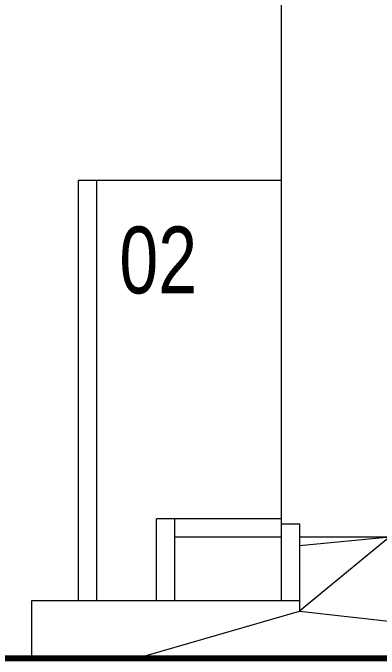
# Model space of a CAD drawing. Header units: metres. Extents: x -199 to 506, y -5 to 23.
# Drawn here: x 162.79 to 166.9, y -1.37 to 5.88 of the extents above; entities that cross this region are included whole.
import ezdxf

# ---------------------------------------------------------------- set-up
doc = ezdxf.new("R2010")
doc.units = ezdxf.units.M
for name, color, linetype, lineweight in [('06MUREXT', 92, 'Continuous', 9), ('29NOTAS-2', 7, 'Continuous', 5), ('46BANQ', 8, 'Continuous', 5), ('70LINEA_1_0', 6, 'Continuous', 80)]:
    doc.layers.add(name, color=color, linetype=linetype, lineweight=lineweight)
doc.styles.add('Arial_1', font='arial.ttf', dxfattribs={"width": 0.75, "height": 0.75})

msp = doc.modelspace()

# ---------------------------------------------------------------- linework, layer by layer
at = {"layer": '06MUREXT'}
for p, q in [((165.8006, 12.91), (165.8006, -0.72)), ((165.8006, 4), (163.5206, 4)), ((163.5206, -0.72), (163.5206, 4)), ((163.5206, -0.72), (163.5206, 4)), ((163.7226, 4), (163.7226, -0.72)), ((165.8006, 0.2), (164.3974, 0.2)), ((164.3974, -0.7194), (164.3974, 0.2)), ((164.6006, 0.2), (164.6006, -0.7194)), ((165.8006, 0.1464), (166.0038, 0.1464)), ((166.0038, 0.1464), (166.0038, -0.835)), ((166.0038, 0), (167.0206, 0)), ((166.0038, -0.72), (162.9942, -0.72)), ((162.9942, -0.72), (162.9942, -1.3731)), ((164.6006, -0.7194), (164.3974, -0.7194))]:
    msp.add_line(p, q, dxfattribs=at)
at = {"layer": '46BANQ'}
for p, q in [((164.6006, 0), (165.8006, 0)), ((167.0206, 0), (166.0038, -0.835)), ((166.0038, -0.1), (167.0206, 0)), ((164.1398, -1.3731), (166.0038, -0.835)), ((166.0038, -0.835), (170.8598, -1.3731))]:
    msp.add_line(p, q, dxfattribs=at)
at = {"layer": '70LINEA_1_0'}
msp.add_line((153.7332, -1.3627), (260.4499, -1.3627), dxfattribs=at)

# ---------------------------------------------------------------- texts
at = {"layer": '29NOTAS-2', "insert": (163.9808, 3.4817), "char_height": 0.75, "width": 1.046202, "attachment_point": 1, "style": 'Arial_1'}
msp.add_mtext('02', dxfattribs=at)

doc.saveas('drawing.dxf')
